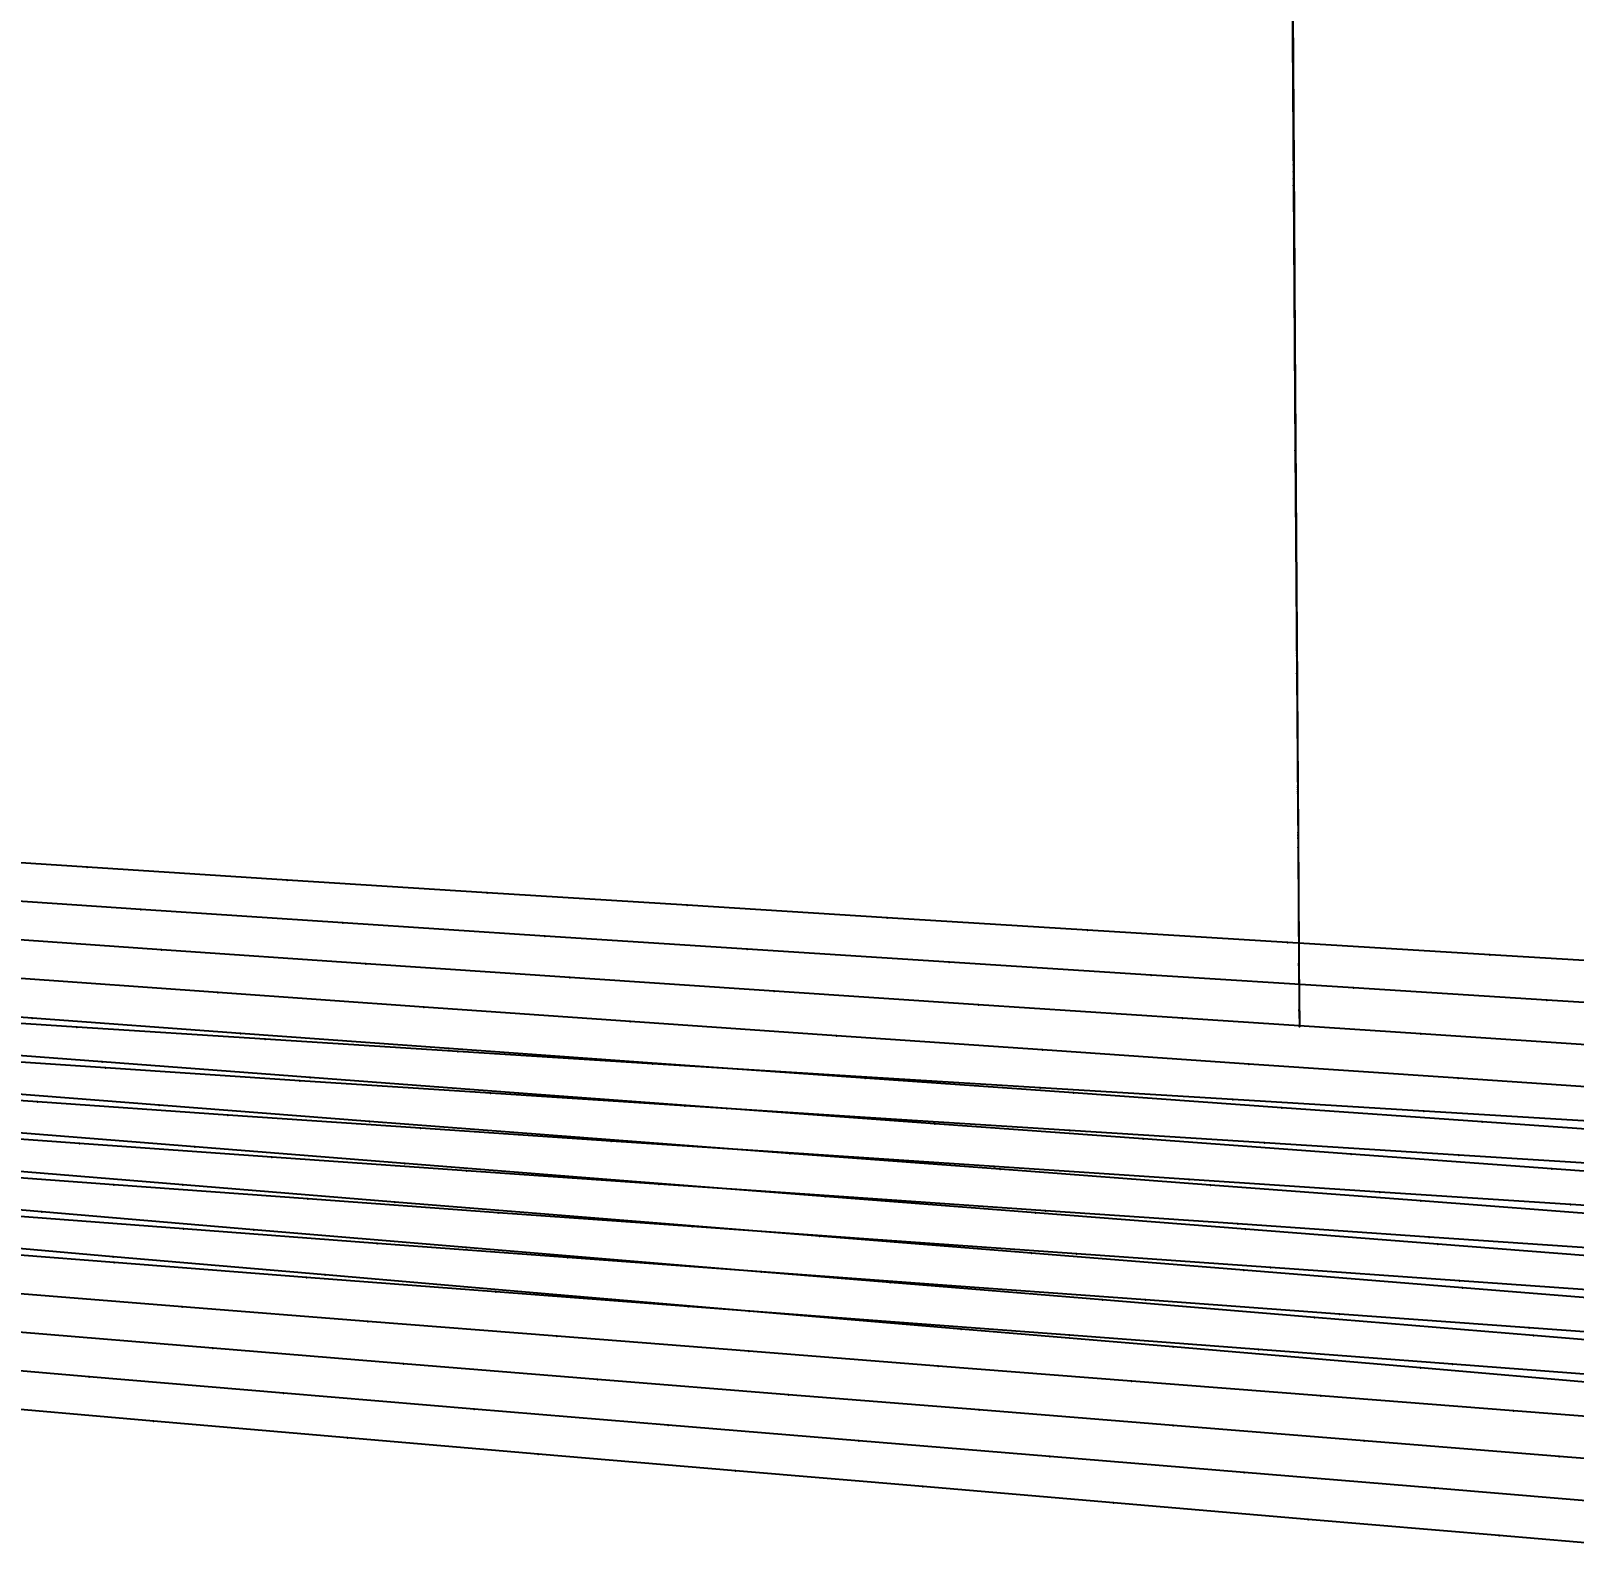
# Model space of a CAD drawing. Extents: x -2408 to 1029, y -526 to 2095.
# Drawn here: x -47.7 to 74.6, y 119.1 to 239.6 of the extents above; entities that cross this region are included whole.
import ezdxf

# ---------------------------------------------------------------- set-up
doc = ezdxf.new("R2010")
doc.units = 0

# ---------------------------------------------------------------- blocks, each defined once
blk = doc.blocks.new(' -30')
at = {"layer": '1'}
blk.add_lwpolyline([(-342.760814, -307.877856), (-358.028087, -306.955621), (-373.159335, -306.029753), (-388.425717, -305.092813), (-403.8543, -304.140616), (-419.119852, -303.190243), (-434.551643, -302.220237), (-449.815997, -301.250772), (-464.742282, -300.291929), (-480.513872, -299.265657), (-495.775766, -298.258206), (-511.213094, -297.224178), (-526.473238, -296.190561), (-541.755748, -295.148551), (-557.015282, -294.106065), (-572.430787, -293.055858), (-587.691043, -292.023998), (-603.09054, -290.995455), (-618.352803, -289.993615), (-633.737054, -289.006423), (-649.002495, -288.05404)], dxfattribs=at)
at = {"layer": '14'}
blk.add_lwpolyline([(-336.921449, -295.502206), (-352.774335, -294.549846), (-368.822548, -293.571679), (-384.674062, -292.600278), (-400.525082, -291.622457), (-416.375571, -290.636785), (-432.225418, -289.641835), (-448.074642, -288.636175), (-463.923113, -287.61838), (-479.770851, -286.587015), (-495.617764, -285.540654), (-511.314248, -284.488639), (-527.159674, -283.414513), (-543.004706, -282.333607), (-558.84971, -281.251301), (-574.694902, -280.172981), (-590.540647, -279.104026), (-606.387162, -278.049823), (-622.234812, -277.01575), (-638.083812, -276.007195), (-653.93453, -275.029536)], dxfattribs=at)
at = {"layer": '2'}
blk.add_point((-367.873306, -300.229836), dxfattribs=at)
at = {"layer": '3'}
for p in [(-368.349333, -233.630645), (-368.199343, -254.61524), (-368.0732, -272.263373), (-367.974671, -286.048234), (-463.923113, -287.61838), (-448.074642, -288.636175), (-432.225418, -289.641835), (-416.375571, -290.636785), (-400.525082, -291.622457), (-384.674062, -292.600278), (-368.822548, -293.571679), (-352.774335, -294.549846), (-367.882046, -299.007114), (-464.742282, -300.291929), (-449.815997, -301.250772), (-434.551643, -302.220237), (-419.119852, -303.190243), (-403.8543, -304.140616), (-388.425717, -305.092813), (-373.159335, -306.029753), (-358.028087, -306.955621)]:
    blk.add_point(p, dxfattribs=at)
at = {"layer": '8'}
blk.add_lwpolyline([(-369.955922, -8.858333), (-369.819995, -27.875516), (-369.68072, -47.360992), (-369.539213, -67.158653), (-369.396591, -87.112386), (-369.253969, -107.066139), (-369.112463, -126.863799), (-368.973188, -146.349275), (-368.83726, -165.366439), (-368.705795, -183.759273), (-368.579908, -201.371646), (-368.460716, -218.047468), (-368.349333, -233.630645), (-368.199343, -254.61524), (-368.0732, -272.263373), (-367.974671, -286.048234), (-367.882046, -299.007114), (-367.873306, -300.229836)], dxfattribs=at)
blk = doc.blocks.new(' -31')
at = {"layer": '1'}
blk.add_lwpolyline([(-340.083135, -311.390266), (-355.240609, -310.441104), (-370.646631, -309.464332), (-386.065395, -308.481187), (-401.470856, -307.495575), (-416.563246, -306.523903), (-431.967762, -305.523372), (-447.064334, -304.533157), (-462.467434, -303.511658), (-477.568247, -302.497232), (-492.969505, -301.447749), (-508.369706, -300.383404), (-523.52564, -299.32246), (-538.924263, -298.235568), (-554.014175, -297.167376), (-569.412716, -296.079403), (-584.484875, -295.02135), (-599.884799, -293.952446), (-614.939891, -292.924438), (-630.342483, -291.895187), (-645.381208, -290.917098)], dxfattribs=at)
at = {"layer": '14'}
blk.add_lwpolyline([(-332.263749, -299.147884), (-348.280214, -298.154016), (-363.594789, -297.184995), (-379.609548, -296.167345), (-395.623802, -295.14478), (-411.637522, -294.115509), (-427.65062, -293.07774), (-443.663031, -292.029683), (-459.674685, -290.969549), (-475.685517, -289.895545), (-491.69542, -288.805885), (-508.783074, -287.623881), (-524.791244, -286.501704), (-540.798969, -285.371156), (-556.806537, -284.238117), (-572.814349, -283.10846), (-588.82269, -281.988066), (-604.831886, -280.882811), (-620.84226, -279.798574), (-636.854138, -278.741232), (-652.867844, -277.716665)], dxfattribs=at)
at = {"layer": '2'}
blk.add_point((-367.873306, -300.229836), dxfattribs=at)
at = {"layer": '3'}
for p in [(-368.349333, -233.082968), (-368.246875, -247.535287), (-368.112365, -266.508852), (-368.004214, -281.764444), (-459.674685, -290.969549), (-443.663031, -292.029683), (-427.65062, -293.07774), (-411.637522, -294.115509), (-395.623802, -295.14478), (-367.907521, -295.403656), (-379.609548, -296.167345), (-363.594789, -297.184995), (-348.280214, -298.154016), (-462.467434, -303.511658), (-447.064334, -304.533157), (-431.967762, -305.523372), (-416.563246, -306.523903), (-401.470856, -307.495575), (-386.065395, -308.481187), (-370.646631, -309.464332), (-355.240609, -310.441104)]:
    blk.add_point(p, dxfattribs=at)
at = {"layer": '8'}
blk.add_lwpolyline([(-369.955922, -6.462212), (-369.819994, -25.635782), (-369.68072, -45.281497), (-369.539213, -65.241963), (-369.396591, -85.359785), (-369.253969, -105.477627), (-369.112463, -125.438093), (-368.973188, -145.083808), (-368.83726, -164.257396), (-368.705795, -182.801482), (-368.579908, -200.558689), (-368.460715, -217.371643), (-368.349333, -233.082968), (-368.246875, -247.535287), (-368.112365, -266.508852), (-368.004214, -281.764444), (-367.907521, -295.403656), (-367.873306, -300.229836)], dxfattribs=at)
blk = doc.blocks.new(' -32')
at = {"layer": '1'}
blk.add_lwpolyline([(-331.077609, -315.318585), (-346.409663, -314.335485), (-361.511141, -313.346831), (-376.612028, -312.349246), (-392.062592, -311.327131), (-407.163202, -310.32531), (-422.41166, -309.306678), (-437.511194, -308.289093), (-452.764681, -307.251046), (-467.862725, -306.211758), (-483.121304, -305.147157), (-498.217353, -304.078559), (-513.649987, -302.970201), (-528.743964, -301.873124), (-543.994009, -300.757449), (-559.087372, -299.651705), (-574.317811, -298.539581), (-589.412083, -297.446193), (-604.120497, -296.394241), (-619.720314, -295.298582), (-634.81867, -294.263062), (-650.014154, -293.25094)], dxfattribs=at)
at = {"layer": '14'}
blk.add_lwpolyline([(-343.572197, -301.792879), (-358.258268, -300.830447), (-377.132435, -299.587055), (-393.309773, -298.517615), (-409.486565, -297.442485), (-425.662674, -296.359494), (-441.838075, -295.266465), (-458.012707, -294.161219), (-474.186413, -293.041589), (-490.35915, -291.905397), (-506.197571, -290.774652), (-522.368393, -289.603916), (-538.538669, -288.423019), (-554.708762, -287.238375), (-570.879034, -286.056398), (-587.049845, -284.883501), (-603.221597, -283.726093), (-619.394575, -282.590595), (-635.569178, -281.483415), (-651.745769, -280.410968)], dxfattribs=at)
at = {"layer": '2'}
blk.add_point((-367.873306, -300.229836), dxfattribs=at)
at = {"layer": '3'}
for p in [(-368.349333, -232.535279), (-368.246875, -247.105478), (-368.112365, -266.23381), (-368.004213, -281.613841), (-458.012707, -294.161219), (-441.838075, -295.266465), (-367.907521, -295.364287), (-425.662674, -296.359494), (-409.486565, -297.442485), (-393.309773, -298.517615), (-377.132435, -299.587055), (-358.258268, -300.830447), (-467.862725, -306.211758), (-452.764681, -307.251046), (-437.511194, -308.289093), (-422.41166, -309.306678), (-407.163202, -310.32531), (-392.062592, -311.327131), (-376.612028, -312.349246), (-361.511141, -313.346831), (-346.409663, -314.335485)]:
    blk.add_point(p, dxfattribs=at)
at = {"layer": '8'}
blk.add_lwpolyline([(-369.955922, -4.066078), (-369.819994, -23.396054), (-369.680719, -43.202007), (-369.539213, -63.32526), (-369.396591, -83.60721), (-369.253969, -103.88914), (-369.112463, -124.012412), (-368.973188, -143.818365), (-368.83726, -163.14834), (-368.705795, -181.843678), (-368.579908, -199.74572), (-368.460715, -216.695807), (-368.349333, -232.535279), (-368.246875, -247.105478), (-368.112365, -266.23381), (-368.004213, -281.613841), (-367.907521, -295.364287), (-367.873306, -300.229836)], dxfattribs=at)
blk = doc.blocks.new(' -33')
at = {"layer": '1'}
blk.add_lwpolyline([(-342.352205, -317.947963), (-357.588725, -316.915788), (-372.742656, -315.878392), (-387.978463, -314.83589), (-403.214181, -313.792053), (-418.633127, -312.729474), (-433.867876, -311.671278), (-449.292752, -310.590136), (-464.525998, -309.510678), (-479.956925, -308.402736), (-495.187978, -307.29314), (-510.588491, -306.154018), (-525.817241, -305.012652), (-541.24244, -303.847535), (-556.470265, -302.694468), (-571.874492, -301.530836), (-587.10319, -300.388818), (-602.332926, -299.260738), (-617.718313, -298.141163), (-632.95132, -297.058181), (-648.318027, -295.997145)], dxfattribs=at)
at = {"layer": '14'}
blk.add_lwpolyline([(-338.964327, -305.446271), (-355.305994, -304.339087), (-371.877439, -303.2079), (-388.217821, -302.090904), (-404.557672, -300.969821), (-420.896859, -299.842089), (-437.235306, -298.705142), (-453.572917, -297.556414), (-469.909596, -296.393339), (-486.245286, -295.21335), (-503.557809, -293.941453), (-519.891237, -292.722242), (-536.224043, -291.490936), (-552.556552, -290.254478), (-568.889201, -289.019803), (-585.22239, -287.793847), (-601.556519, -286.583548), (-617.892025, -285.395838), (-634.229233, -284.237662), (-650.568579, -283.115953)], dxfattribs=at)
at = {"layer": '2'}
blk.add_point((-367.873306, -300.229836), dxfattribs=at)
at = {"layer": '3'}
for p in [(-368.349333, -231.98759), (-368.246875, -246.675668), (-368.112365, -265.958768), (-368.004214, -281.46322), (-367.907521, -295.324925), (-453.572917, -297.556414), (-437.235306, -298.705142), (-420.896859, -299.842089), (-404.557672, -300.969821), (-388.217821, -302.090904), (-371.877439, -303.2079), (-355.305994, -304.339087), (-464.525998, -309.510678), (-449.292752, -310.590136), (-433.867876, -311.671278), (-418.633127, -312.729474), (-403.214181, -313.792053), (-387.978463, -314.83589), (-372.742656, -315.878392), (-357.588725, -316.915788)]:
    blk.add_point(p, dxfattribs=at)
at = {"layer": '8'}
blk.add_lwpolyline([(-369.955922, -1.669943), (-369.819994, -21.156306), (-369.680719, -41.122498), (-369.539213, -61.408575), (-369.396591, -81.854595), (-369.253969, -102.300615), (-369.112463, -122.586692), (-368.973188, -142.552883), (-368.83726, -162.039247), (-368.705795, -180.885839), (-368.579908, -198.932717), (-368.460715, -216.01997), (-368.349333, -231.98759), (-368.246875, -246.675668), (-368.112365, -265.958768), (-368.004214, -281.46322), (-367.907521, -295.324925), (-367.873306, -300.229836)], dxfattribs=at)
blk = doc.blocks.new(' -34')
at = {"layer": '1'}
blk.add_lwpolyline([(-339.819129, -321.472774), (-355.190724, -320.395933), (-370.15938, -319.335385), (-385.530221, -318.247969), (-400.901061, -317.160511), (-415.978248, -316.088815), (-431.348212, -314.988678), (-446.432344, -313.899969), (-461.800815, -312.779261), (-476.892099, -311.664859), (-492.258289, -310.513737), (-507.463499, -309.356625), (-522.827069, -308.170718), (-537.915343, -306.995565), (-553.277709, -305.794596), (-568.34347, -304.61822), (-583.706522, -303.425983), (-599.070645, -302.247155), (-614.115947, -301.111752), (-629.483418, -299.977411), (-644.508405, -298.898956), (-659.880782, -297.832882)], dxfattribs=at)
at = {"layer": '14'}
blk.add_lwpolyline([(-336.893554, -308.944686), (-353.398217, -307.7883), (-369.264324, -306.666958), (-385.767575, -305.500612), (-402.270282, -304.331553), (-418.772371, -303.156799), (-435.273654, -301.973375), (-451.774057, -300.778302), (-468.273469, -299.568599), (-484.771777, -298.341289), (-500.863847, -297.124308), (-517.359792, -295.856225), (-533.854946, -294.573899), (-550.349751, -293.28483), (-566.844649, -291.996522), (-583.340118, -290.716473), (-599.836525, -289.452191), (-616.334348, -288.211174), (-632.83403, -287.000926), (-649.336013, -285.828948)], dxfattribs=at)
at = {"layer": '2'}
blk.add_point((-367.873306, -300.229836), dxfattribs=at)
at = {"layer": '3'}
for p in [(-368.349333, -231.439899), (-368.246875, -246.245857), (-368.112365, -265.683725), (-368.004214, -281.312598), (-367.907521, -295.285564), (-468.273469, -299.568599), (-451.774057, -300.778302), (-435.273654, -301.973375), (-418.772371, -303.156799), (-402.270282, -304.331553), (-385.767575, -305.500612), (-369.264324, -306.666958), (-353.398217, -307.7883), (-461.800815, -312.779261), (-446.432344, -313.899969), (-431.348212, -314.988678), (-415.978248, -316.088815), (-400.901061, -317.160511), (-385.530221, -318.247969), (-370.15938, -319.335385), (-355.190724, -320.395933)]:
    blk.add_point(p, dxfattribs=at)
at = {"layer": '8'}
blk.add_lwpolyline([(-369.955922, 0.726193), (-369.819994, -18.916558), (-369.68072, -39.042988), (-369.539213, -59.491889), (-369.396591, -80.101979), (-369.253969, -100.712126), (-369.112463, -121.161008), (-368.973188, -141.287438), (-368.83726, -160.930188), (-368.705795, -179.928033), (-368.579908, -198.119746), (-368.460715, -215.344131), (-368.349333, -231.439899), (-368.246875, -246.245857), (-368.112365, -265.683725), (-368.004214, -281.312598), (-367.907521, -295.285564), (-367.873306, -300.229836)], dxfattribs=at)
blk = doc.blocks.new(' -35')
at = {"layer": '1'}
blk.add_lwpolyline([(-334.311362, -325.221521), (-349.682815, -324.113959), (-364.688368, -323.015634), (-380.058656, -321.892006), (-395.429036, -320.769594), (-410.489672, -319.666531), (-425.859359, -318.534784), (-440.927501, -317.417342), (-456.295825, -316.267188), (-471.371645, -315.126101), (-486.737789, -313.947217), (-501.821522, -312.771718), (-517.184815, -311.556191), (-532.431516, -310.3369), (-547.793194, -309.10119), (-562.848737, -307.889119), (-578.210751, -306.657574), (-593.573671, -305.437374), (-608.60819, -304.260266), (-623.974281, -303.080739), (-638.987994, -301.957219), (-654.358941, -300.84264)], dxfattribs=at)
at = {"layer": '14'}
blk.add_lwpolyline([(-331.366799, -312.698138), (-347.864946, -311.511442), (-363.762553, -310.349417), (-380.258736, -309.144425), (-396.754401, -307.938803), (-413.249481, -306.729329), (-429.743777, -305.51279), (-446.237205, -304.285964), (-462.72968, -303.045631), (-479.221003, -301.788578), (-495.711088, -300.511585), (-511.856321, -299.239829), (-528.344142, -297.923994), (-544.831437, -296.598554), (-561.318709, -295.271153), (-577.806346, -293.949448), (-594.294851, -292.641083), (-610.784727, -291.353704), (-627.276361, -290.094966), (-643.770257, -288.872514), (-660.266918, -287.693996)], dxfattribs=at)
at = {"layer": '2'}
blk.add_point((-367.873306, -300.229836), dxfattribs=at)
at = {"layer": '3'}
for p in [(-368.349333, -230.892208), (-368.246876, -245.816044), (-368.112366, -265.408659), (-368.004214, -281.161993), (-367.907521, -295.246193), (-462.72968, -303.045631), (-446.237205, -304.285964), (-429.743777, -305.51279), (-413.249481, -306.729329), (-396.754401, -307.938803), (-380.258736, -309.144425), (-363.762553, -310.349417), (-347.864946, -311.511442), (-456.295825, -316.267188), (-440.927501, -317.417342), (-425.859359, -318.534784), (-410.489672, -319.666531), (-395.429036, -320.769594), (-380.058656, -321.892006), (-364.688368, -323.015634), (-349.682815, -324.113959)]:
    blk.add_point(p, dxfattribs=at)
at = {"layer": '8'}
blk.add_lwpolyline([(-369.955922, 3.122329), (-369.819994, -16.676809), (-369.680719, -36.963495), (-369.539213, -57.575183), (-369.396591, -78.3494), (-369.253969, -99.123598), (-369.112463, -119.735286), (-368.973188, -140.021991), (-368.83726, -159.821128), (-368.705795, -178.970225), (-368.579908, -197.306773), (-368.460715, -214.668292), (-368.349333, -230.892208), (-368.246876, -245.816044), (-368.112366, -265.408659), (-368.004214, -281.161993), (-367.907521, -295.246193), (-367.873306, -300.229836)], dxfattribs=at)
blk = doc.blocks.new(' -36')
at = {"layer": '1'}
blk.add_lwpolyline([(-340.762445, -328.112092), (-355.750952, -326.984822), (-371.109986, -325.825073), (-386.098316, -324.695337), (-401.323935, -323.547214), (-416.311969, -322.413832), (-431.546185, -321.255755), (-446.533149, -320.107825), (-461.776212, -318.928919), (-476.761207, -317.756053), (-491.744892, -316.566135), (-506.995499, -315.335066), (-521.97626, -314.109339), (-537.243101, -312.84839), (-552.222473, -311.605443), (-567.447619, -310.342887), (-582.427615, -309.107693), (-597.629275, -307.867498), (-612.611917, -306.664332), (-627.790771, -305.471098), (-642.777801, -304.324451), (-657.767659, -303.214828)], dxfattribs=at)
at = {"layer": '14'}
blk.add_lwpolyline([(-343.072354, -315.204281), (-358.265572, -314.058516), (-374.924507, -312.801369), (-391.582949, -311.545906), (-408.240853, -310.288464), (-424.89798, -309.025397), (-441.554228, -307.753049), (-458.209454, -306.467765), (-474.863555, -305.165888), (-491.516312, -303.84377), (-509.21767, -302.412573), (-525.867796, -301.045736), (-542.517232, -299.667298), (-559.166528, -298.285501), (-575.816194, -296.908591), (-592.466782, -295.544809), (-609.118724, -294.202407), (-625.772571, -292.889628), (-642.428835, -291.614717), (-659.088025, -290.385919)], dxfattribs=at)
at = {"layer": '2'}
blk.add_point((-367.873306, -300.229836), dxfattribs=at)
at = {"layer": '3'}
for p in [(-368.403978, -222.322025), (-368.296919, -238.039417), (-368.199343, -252.364535), (-368.0732, -270.883463), (-367.974671, -285.348496), (-367.882046, -298.946789), (-458.209454, -306.467765), (-441.554228, -307.753049), (-424.89798, -309.025397), (-408.240853, -310.288464), (-391.582949, -311.545906), (-374.924507, -312.801369), (-358.265572, -314.058516), (-461.776212, -318.928919), (-446.533149, -320.107825), (-431.546185, -321.255755), (-416.311969, -322.413832), (-401.323935, -323.547214), (-386.098316, -324.695337), (-371.109986, -325.825073), (-355.750952, -326.984822)]:
    blk.add_point(p, dxfattribs=at)
at = {"layer": '8'}
blk.add_lwpolyline([(-369.888447, -4.387637), (-369.750706, -24.609345), (-369.610175, -45.240538), (-369.467972, -66.117421), (-369.32521, -87.076182), (-369.183007, -107.953046), (-369.042477, -128.584257), (-368.904736, -148.805947), (-368.7709, -168.454358), (-368.642084, -187.365733), (-368.519405, -205.376208), (-368.403978, -222.322025), (-368.296919, -238.039417), (-368.199343, -252.364535), (-368.0732, -270.883463), (-367.974671, -285.348496), (-367.882046, -298.946789), (-367.873306, -300.229836)], dxfattribs=at)
blk = doc.blocks.new(' -37')
at = {"layer": '1'}
blk.add_lwpolyline([(-335.917759, -331.835962), (-350.905916, -330.678179), (-366.176563, -329.487888), (-381.164088, -328.321985), (-396.497297, -327.130311), (-411.484805, -325.964191), (-426.703417, -324.775503), (-441.690021, -323.597393), (-456.40136, -322.431127), (-471.902847, -321.188842), (-486.886278, -319.971408), (-502.122527, -318.713448), (-517.102886, -317.458679), (-532.226095, -316.177901), (-547.204588, -314.901198), (-562.419911, -313.602854), (-577.398712, -312.329684), (-592.590059, -311.049699), (-607.571222, -309.804694), (-622.739327, -308.568078), (-637.724826, -307.376246), (-652.713141, -306.219829)], dxfattribs=at)
at = {"layer": '14'}
blk.add_lwpolyline([(-340.266953, -318.765713), (-356.91931, -317.470753), (-372.143739, -316.284671), (-388.794947, -314.990613), (-405.445605, -313.696131), (-422.095541, -312.397339), (-438.7446, -311.090346), (-455.392629, -309.771261), (-472.039473, -308.436196), (-488.684979, -307.081259), (-503.666149, -305.841563), (-520.308955, -304.442927), (-536.950896, -303.029512), (-553.592508, -301.609709), (-570.234326, -300.191908), (-586.876888, -298.7845), (-603.520729, -297.395875), (-620.166385, -296.034424), (-636.814393, -294.708537), (-653.465288, -293.426604)], dxfattribs=at)
at = {"layer": '2'}
blk.add_point((-367.873306, -300.229836), dxfattribs=at)
at = {"layer": '3'}
for p in [(-368.403978, -221.711475), (-368.296919, -237.552013), (-368.199343, -251.98942), (-368.0732, -270.653467), (-367.974671, -285.23187), (-367.882046, -298.936734), (-455.392629, -309.771261), (-438.7446, -311.090346), (-422.095541, -312.397339), (-405.445605, -313.696131), (-388.794947, -314.990613), (-372.143739, -316.284671), (-356.91931, -317.470753), (-456.40136, -322.431127), (-441.690021, -323.597393), (-426.703417, -324.775503), (-411.484805, -325.964191), (-396.497297, -327.130311), (-381.164088, -328.321985), (-366.176563, -329.487888), (-350.905916, -330.678179)]:
    blk.add_point(p, dxfattribs=at)
at = {"layer": '8'}
blk.add_lwpolyline([(-369.888447, -2.069131), (-369.750706, -22.449312), (-369.610176, -43.242187), (-369.467972, -64.282696), (-369.32521, -85.405707), (-369.183007, -106.446178), (-369.042477, -127.239072), (-368.904736, -147.619234), (-368.7709, -167.421662), (-368.642084, -186.481206), (-368.519405, -204.632826), (-368.403978, -221.711475), (-368.296919, -237.552013), (-368.199343, -251.98942), (-368.0732, -270.653467), (-367.974671, -285.23187), (-367.882046, -298.936734), (-367.873306, -300.229836)], dxfattribs=at)
blk = doc.blocks.new(' -38')
at = {"layer": '1'}
blk.add_lwpolyline([(-332.188029, -335.492538), (-347.30672, -334.294263), (-362.753914, -333.053838), (-377.871486, -331.841428), (-393.234888, -330.611362), (-408.352656, -329.401497), (-423.47021, -328.188497), (-438.85538, -326.946902), (-453.971525, -325.717039), (-469.36682, -324.451346), (-484.480579, -323.19214), (-499.886211, -321.887599), (-514.996526, -320.588153), (-530.160561, -319.268771), (-545.268729, -317.944592), (-560.649482, -316.593849), (-575.757856, -315.271431), (-590.867173, -313.959848), (-606.223716, -312.644678), (-621.336548, -311.374729), (-636.669241, -310.117893), (-651.78772, -308.916319)], dxfattribs=at)
at = {"layer": '14'}
blk.add_lwpolyline([(-338.143007, -322.285768), (-354.957992, -320.939086), (-372.280916, -319.547715), (-389.094561, -318.202078), (-405.907649, -316.856893), (-422.719985, -315.507814), (-439.531393, -314.150492), (-456.341658, -312.780583), (-473.150681, -311.393731), (-489.958248, -309.985592), (-506.522355, -308.572932), (-523.326884, -307.116879), (-540.130614, -305.646606), (-556.934097, -304.171134), (-573.737918, -302.699483), (-590.542667, -301.240673), (-607.348893, -299.803726), (-624.157259, -298.397655), (-640.968316, -297.031482), (-657.782651, -295.714229)], dxfattribs=at)
at = {"layer": '2'}
blk.add_point((-367.873306, -300.229836), dxfattribs=at)
at = {"layer": '3'}
for p in [(-368.296919, -237.064645), (-368.199342, -251.614314), (-368.0732, -270.423497), (-367.974671, -285.115248), (-367.882046, -298.926672), (-456.341658, -312.780583), (-439.531393, -314.150492), (-422.719985, -315.507814), (-405.907649, -316.856893), (-389.094561, -318.202078), (-372.280916, -319.547715), (-354.957992, -320.939086), (-453.971525, -325.717039), (-438.85538, -326.946902), (-423.47021, -328.188497), (-408.352656, -329.401497), (-393.234888, -330.611362), (-377.871486, -331.841428), (-362.753914, -333.053838), (-347.30672, -334.294263)]:
    blk.add_point(p, dxfattribs=at)
at = {"layer": '8'}
blk.add_lwpolyline([(-369.888446, 0.249345), (-369.750706, -20.289309), (-369.610175, -41.243866), (-369.467972, -62.447945), (-369.32521, -83.735243), (-369.183007, -104.939322), (-369.042477, -125.893897), (-368.904736, -146.432533), (-368.7709, -166.388941), (-368.642084, -185.596723), (-368.519405, -203.889486), (-368.403978, -221.100934), (-368.296919, -237.064645), (-368.199342, -251.614314), (-368.0732, -270.423497), (-367.974671, -285.115248), (-367.882046, -298.926672), (-367.873306, -300.229836)], dxfattribs=at)
blk = doc.blocks.new(' -39')
at = {"layer": '1'}
blk.add_lwpolyline([(-341.689337, -338.093001), (-357.145262, -336.818644), (-372.261771, -335.568273), (-387.650479, -334.297441), (-402.767506, -333.05311), (-417.884442, -331.808156), (-433.252995, -330.536635), (-448.368769, -329.277223), (-463.747899, -327.984156), (-478.861423, -326.697909), (-494.251373, -325.367842), (-509.361396, -324.041534), (-524.576187, -322.688298), (-539.683514, -321.331744), (-555.054786, -319.945953), (-570.16184, -318.585931), (-585.269618, -317.234377), (-600.616008, -315.876921), (-615.727055, -314.562388), (-631.049142, -313.258955), (-646.165642, -312.008673)], dxfattribs=at)
at = {"layer": '14'}
blk.add_lwpolyline([(-332.512111, -326.100088), (-349.320393, -324.721841), (-366.674352, -323.2841), (-383.480726, -321.898169), (-400.286632, -320.515133), (-417.091804, -319.130417), (-433.89609, -317.739438), (-450.699301, -316.337614), (-467.501246, -314.920366), (-484.301774, -313.48311), (-500.92053, -312.0371), (-517.71781, -310.550055), (-534.513969, -309.04535), (-551.309658, -307.532143), (-568.105492, -306.019597), (-584.902087, -304.516876), (-601.700095, -303.033139), (-618.500055, -301.577554), (-635.302619, -300.159282), (-652.108404, -298.787484)], dxfattribs=at)
at = {"layer": '2'}
blk.add_point((-367.873306, -300.229836), dxfattribs=at)
at = {"layer": '3'}
for p in [(-368.296919, -236.577266), (-368.199343, -251.239173), (-368.0732, -270.1935), (-367.974671, -284.998621), (-367.882046, -298.916617), (-467.501246, -314.920366), (-450.699301, -316.337614), (-433.89609, -317.739438), (-417.091804, -319.130417), (-400.286632, -320.515133), (-383.480726, -321.898169), (-366.674352, -323.2841), (-349.320393, -324.721841), (-463.747899, -327.984156), (-448.368769, -329.277223), (-433.252995, -330.536635), (-417.884442, -331.808156), (-402.767506, -333.05311), (-387.650479, -334.297441), (-372.261771, -335.568273), (-357.145262, -336.818644)]:
    blk.add_point(p, dxfattribs=at)
at = {"layer": '8'}
blk.add_lwpolyline([(-369.888447, 2.567852), (-369.750706, -18.129275), (-369.610175, -39.245532), (-369.467972, -60.613219), (-369.32521, -82.064766), (-369.183007, -103.43249), (-369.042477, -124.54871), (-368.904736, -145.245855), (-368.7709, -165.356207), (-368.642084, -184.712194), (-368.519405, -203.146134), (-368.403978, -220.490353), (-368.296919, -236.577266), (-368.199343, -251.239173), (-368.0732, -270.1935), (-367.974671, -284.998621), (-367.882046, -298.916617), (-367.873306, -300.229836)], dxfattribs=at)
blk = doc.blocks.new(' -40')
at = {"layer": '1'}
blk.add_lwpolyline([(-336.593261, -341.872497), (-352.059155, -340.566054), (-367.17452, -339.277857), (-382.593038, -337.965144), (-397.709153, -336.685594), (-412.540104, -335.431908), (-428.177228, -334.10545), (-443.292466, -332.815598), (-458.655252, -331.494238), (-473.768397, -330.180048), (-489.14248, -328.823993), (-504.252189, -327.470857), (-519.516702, -326.084075), (-534.62323, -324.695915), (-549.985163, -323.276147), (-565.090924, -321.879659), (-580.19726, -320.489389), (-595.533707, -319.091128), (-610.643021, -317.733578), (-625.954713, -316.385265), (-641.069319, -315.088067), (-656.357293, -313.81678)], dxfattribs=at)
at = {"layer": '14'}
blk.add_lwpolyline([(-343.687526, -328.530458), (-358.272856, -327.286604), (-377.871778, -325.620422), (-394.67039, -324.198484), (-411.468373, -322.777212), (-428.265524, -321.351802), (-445.061677, -319.917446), (-461.856551, -318.469345), (-478.64998, -317.002693), (-495.441762, -315.512684), (-512.113697, -314.006659), (-528.902373, -312.468892), (-545.690378, -310.919236), (-562.47828, -309.366994), (-579.266757, -307.821457), (-596.056452, -306.291923), (-612.848006, -304.787688), (-629.642099, -303.318043), (-646.439297, -301.892292)], dxfattribs=at)
at = {"layer": '2'}
blk.add_point((-367.873306, -300.229836), dxfattribs=at)
at = {"layer": '3'}
for p in [(-368.296919, -236.089886), (-368.199343, -250.864055), (-368.0732, -269.963522), (-367.974671, -284.881993), (-367.882046, -298.906562), (-461.856551, -318.469345), (-445.061677, -319.917446), (-428.265524, -321.351802), (-411.468373, -322.777212), (-394.67039, -324.198484), (-377.871778, -325.620422), (-358.272856, -327.286604), (-458.655252, -331.494238), (-443.292466, -332.815598), (-428.177228, -334.10545), (-412.540104, -335.431908), (-397.709153, -336.685594), (-382.593038, -337.965144), (-367.17452, -339.277857), (-352.059155, -340.566054)]:
    blk.add_point(p, dxfattribs=at)
at = {"layer": '8'}
blk.add_lwpolyline([(-369.888446, 4.886342), (-369.750706, -15.969258), (-369.610176, -37.247179), (-369.467972, -58.778492), (-369.32521, -80.394288), (-369.183007, -101.925619), (-369.042477, -123.203521), (-368.904736, -144.059139), (-368.7709, -164.323508), (-368.642084, -183.827698), (-368.519405, -202.40275), (-368.403978, -219.8798), (-368.296919, -236.089886), (-368.199343, -250.864055), (-368.0732, -269.963522), (-367.974671, -284.881993), (-367.882046, -298.906562), (-367.873306, -300.229836)], dxfattribs=at)

msp = doc.modelspace()

# ---------------------------------------------------------------- block references
at = {"layer": '1'}
for name in [' -32', ' -31', ' -30', ' -34', ' -36', ' -38', ' -33', ' -35', ' -37', ' -39', ' -40']:
    msp.add_blockref(name, (420.69429, 460.98861), dxfattribs=at)

doc.saveas('drawing.dxf')
